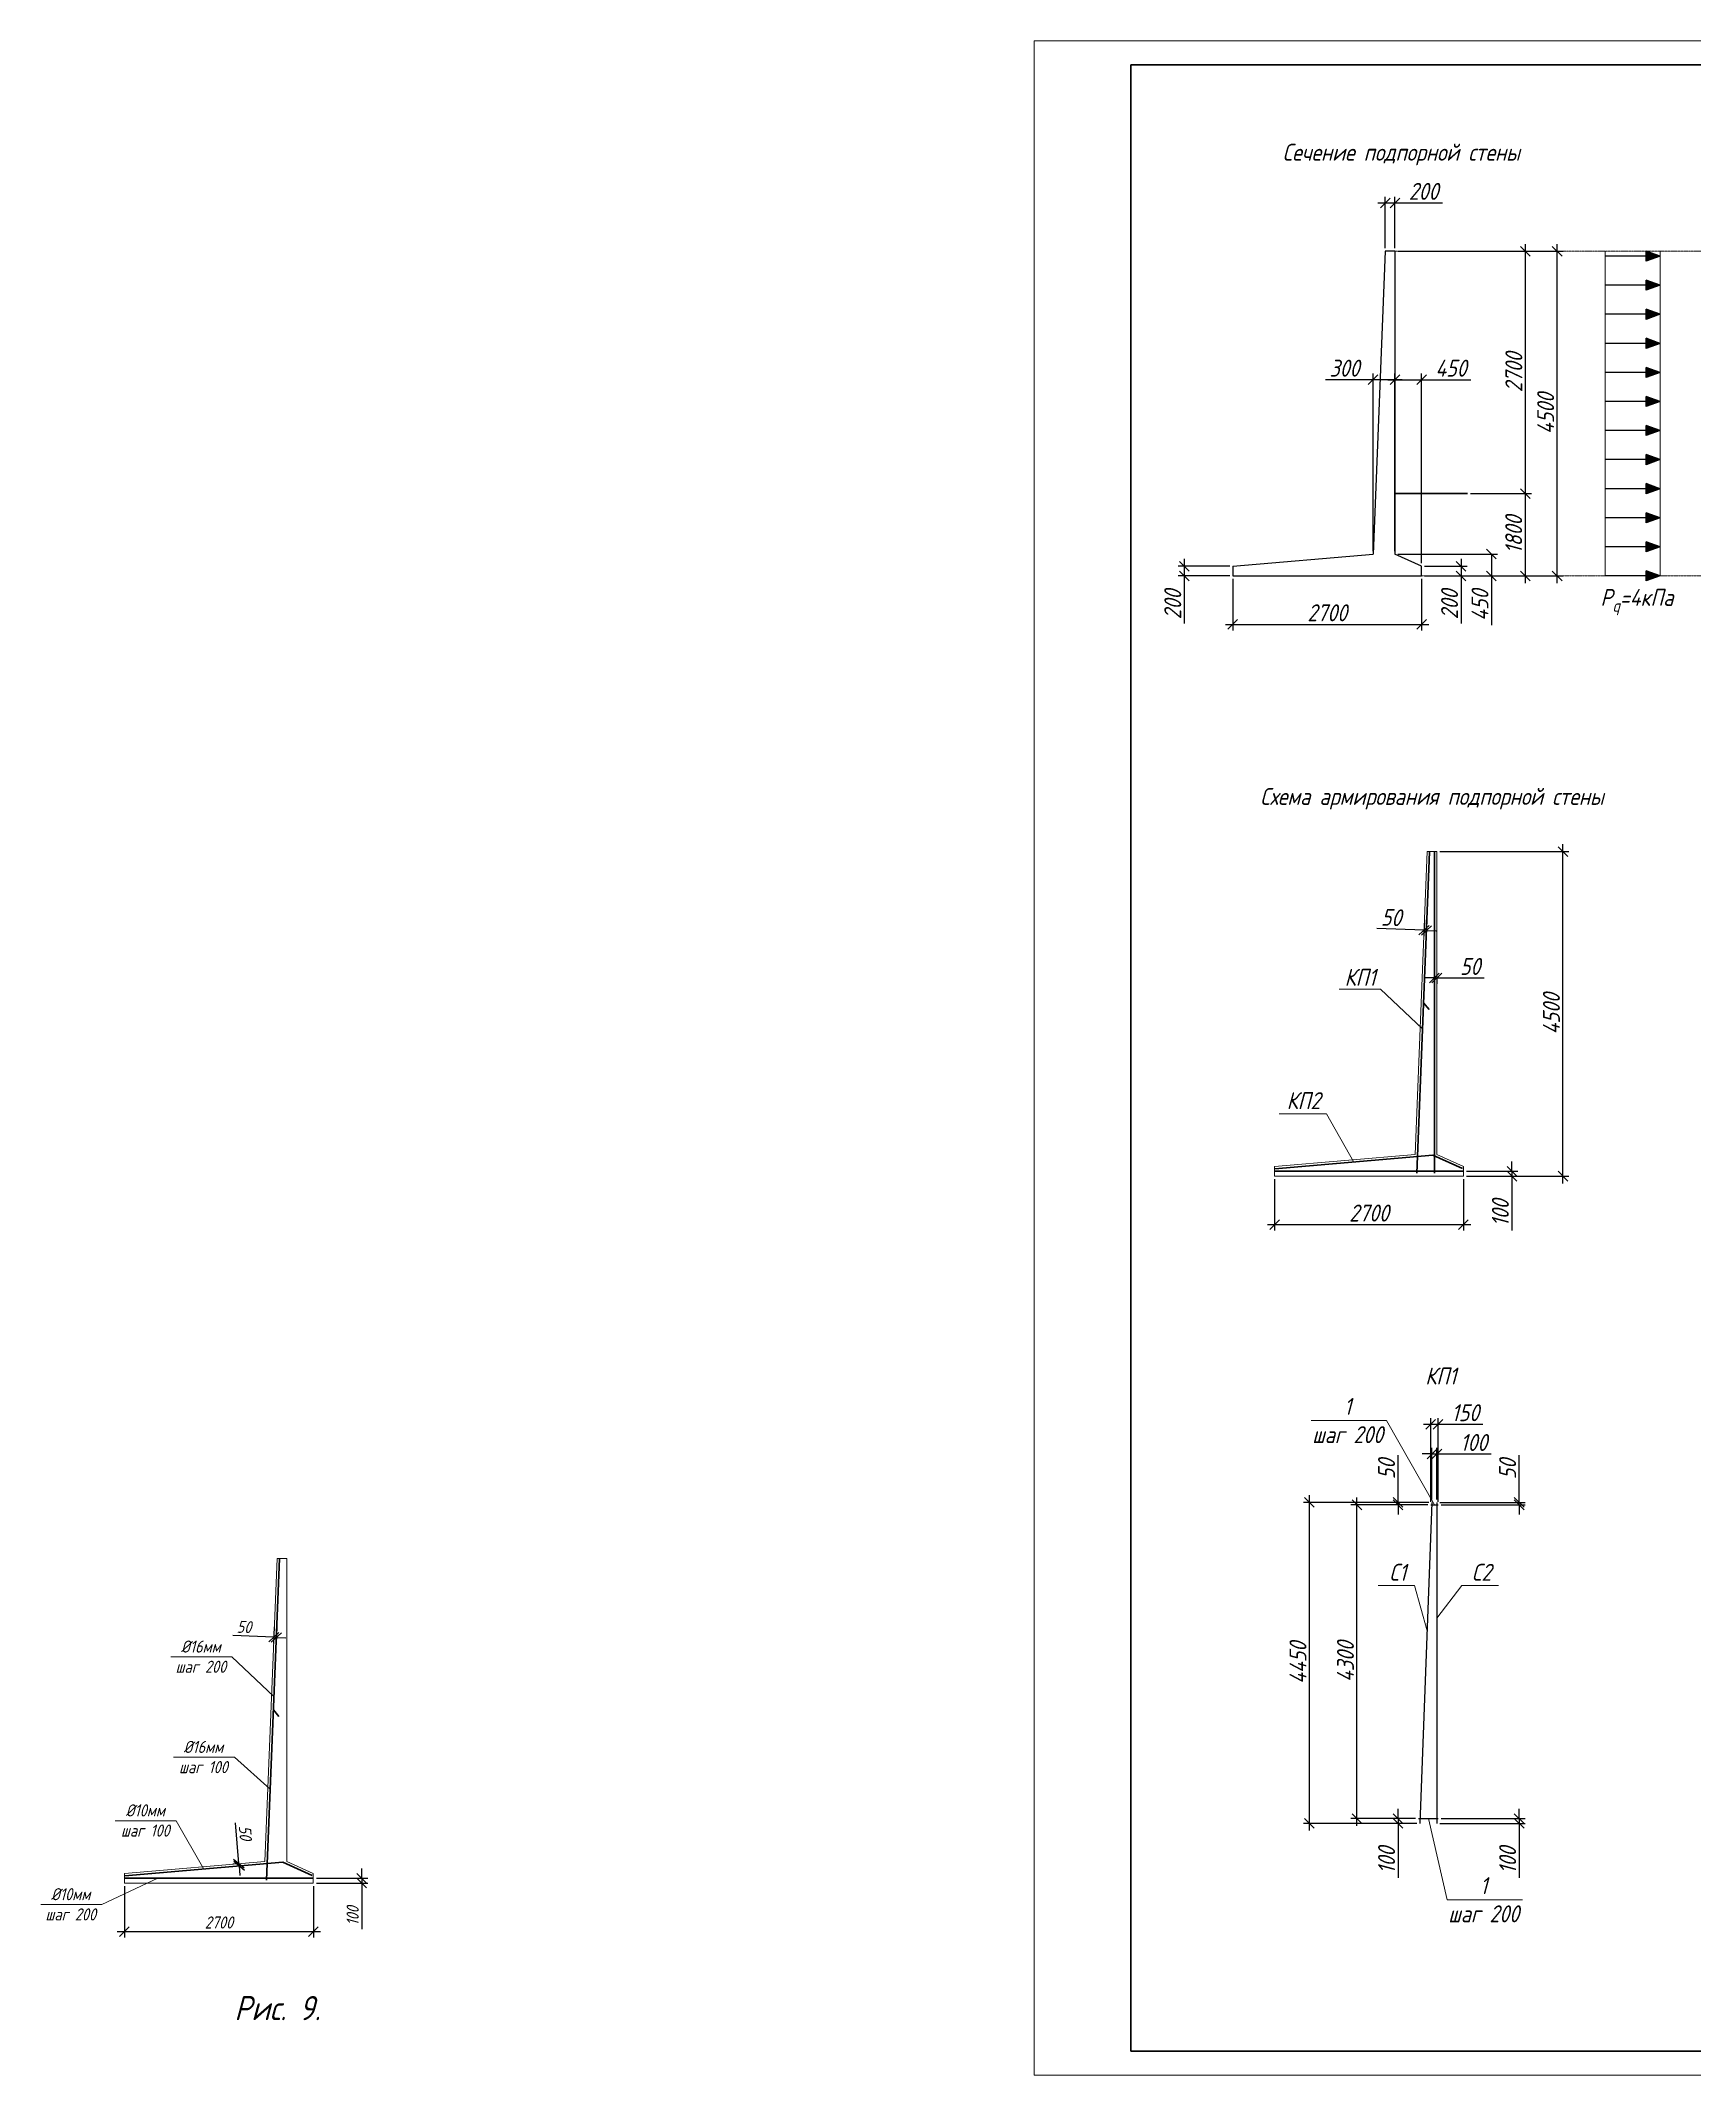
# Model space of a CAD drawing. Header units: millimetres. Extents: x -1004 to 900128, y -352756 to 107728.
# Drawn here: x 287379 to 321527, y -24021 to 17979 of the extents above; entities that cross this region are included whole.
import ezdxf

# ---------------------------------------------------------------- set-up
doc = ezdxf.new("R2010")
doc.units = ezdxf.units.MM
doc.linetypes.add('ACAD_ISO04W100', pattern=[30, 24, -3, 0, -3])
for name, color, linetype, lineweight in [('axles', 152, 'ACAD_ISO04W100', 20), ('basic', 95, 'Continuous', 30), ('frame', 173, 'Continuous', 40), ('size', 45, 'Continuous', 20), ('text', 13, 'Continuous', 20), ('thick', 42, 'Continuous', 35), ('thin', 153, 'Continuous', 18)]:
    doc.layers.add(name, color=color, linetype=linetype, lineweight=lineweight)
doc.styles.add('Structures', font='isocpeur.ttf', dxfattribs={"width": 0.85, "oblique": 15})
doc.styles.add('structures 5', font='isocpeur.ttf', dxfattribs={"width": 0.85, "oblique": 15, "height": 5})
doc.dimstyles.new('structures 3.5', dxfattribs={"dimtxt": 3.5, "dimasz": 2, "dimexe": 1.25, "dimexo": 0.625, "dimtad": 1, "dimtxsty": 'Structures', "dimblk": 'OBLIQUE', "dimcen": 2.5, "dimdle": 1.5, "dimadec": 0, "dimazin": 0, "dimtfac": 1, "dimtmove": 0, "dimatfit": 3, "dimfxl": 1, "dimarcsym": 0})

# ---------------------------------------------------------------- blocks, each defined once
blk = doc.blocks.new('_Oblique')
at = {"color": 0, "linetype": 'ByBlock', "lineweight": -2}
blk.add_line((-0.5, -0.5), (0.5, 0.5), dxfattribs=at)
blk = doc.blocks.new('*D192')
at = {"layer": 'Defpoints', "color": 0, "transparency": 16777216}
for p in [(289110, -20054), (293010, -20054), (293010, -21054)]:
    blk.add_point(p, dxfattribs=at)
at = {"layer": 'size', "color": 0, "lineweight": -2, "transparency": 16777216}
for p, q in [((289110, -20116), (289110, -21179)), ((293010, -20116), (293010, -21179)), ((288960, -21054), (293160, -21054))]:
    blk.add_line(p, q, dxfattribs=at)
at = {"layer": 'size', "color": 0, "lineweight": -2, "transparency": 16777216, "xscale": 200, "yscale": 200, "zscale": 200, "rotation": 180}
blk.add_blockref('_Oblique', (289110, -21054), dxfattribs=at)
at = {"layer": 'size', "color": 0, "lineweight": -2, "transparency": 16777216, "xscale": 200, "yscale": 200, "zscale": 200}
blk.add_blockref('_Oblique', (293010, -21054), dxfattribs=at)
at = {"layer": 'size', "color": 0, "transparency": 16777216, "insert": (291060, -20866), "char_height": 350, "attachment_point": 5, "style": 'Structures'}
blk.add_mtext('{\\H0.71429x;2700}', dxfattribs=at)
blk = doc.blocks.new('*D193')
at = {"layer": 'Defpoints', "color": 0, "transparency": 16777216}
for p in [(292195, -14979), (292206, -14702), (292256, -14704)]:
    blk.add_point(p, dxfattribs=at)
at = {"layer": 'size', "color": 0, "lineweight": -2, "transparency": 16777216}
for p, q in [((292195, -14979), (291348, -14945)), ((292203, -14764), (292190, -15104)), ((292245, -14981), (292195, -14979)), ((292253, -14766), (292240, -15106)), ((292245, -14981), (292444, -14989))]:
    blk.add_line(p, q, dxfattribs=at)
at = {"layer": 'size', "color": 0, "lineweight": -2, "transparency": 16777216, "xscale": 200, "yscale": 200, "zscale": 200}
for p, rotation in [((292195, -14979), 357.7093899573621), ((292245, -14981), 177.7093899573621)]:
    blk.add_blockref('_Oblique', p, dxfattribs=dict(at, rotation=rotation))
at = {"layer": 'size', "color": 0, "transparency": 16777216, "insert": (291579, -14766), "char_height": 350, "attachment_point": 5, "rotation": 357.7094, "style": 'Structures'}
blk.add_mtext('{\\H0.71429x;50}', dxfattribs=at)
blk = doc.blocks.new('*D194')
at = {"layer": 'Defpoints', "color": 0, "transparency": 16777216}
for p in [(291472, -19650), (291492, -19649), (291497, -19698)]:
    blk.add_point(p, dxfattribs=at)
at = {"layer": 'size', "color": 0, "lineweight": -2, "transparency": 16777216}
for p, q in [((291472, -19650), (291400, -18806)), ((291430, -19654), (291348, -19661)), ((291434, -19704), (291352, -19711)), ((291477, -19700), (291472, -19650)), ((291477, -19700), (291494, -19899))]:
    blk.add_line(p, q, dxfattribs=at)
at = {"layer": 'size', "color": 0, "lineweight": -2, "transparency": 16777216, "xscale": 200, "yscale": 200, "zscale": 200}
for p, rotation in [((291472, -19650), 274.9271099475845), ((291477, -19700), 94.92710994758454)]:
    blk.add_blockref('_Oblique', p, dxfattribs=dict(at, rotation=rotation))
at = {"layer": 'size', "color": 0, "transparency": 16777216, "insert": (291606, -19013), "char_height": 350, "attachment_point": 5, "rotation": 274.9271, "style": 'Structures'}
blk.add_mtext('{\\H0.71429x;50}', dxfattribs=at)
blk = doc.blocks.new('*D195')
at = {"layer": 'Defpoints', "color": 0, "transparency": 16777216}
for p in [(293010, -19954), (293010, -20054), (294010, -20054)]:
    blk.add_point(p, dxfattribs=at)
at = {"layer": 'size', "color": 0, "lineweight": -2, "transparency": 16777216}
for p, q in [((293072, -19954), (294135, -19954)), ((293072, -20054), (294135, -20054)), ((294010, -19954), (294010, -19754)), ((294010, -19954), (294010, -20054)), ((294010, -20054), (294010, -21007))]:
    blk.add_line(p, q, dxfattribs=at)
at = {"layer": 'size', "color": 0, "lineweight": -2, "transparency": 16777216, "xscale": 200, "yscale": 200, "zscale": 200}
for p, rotation in [((294010, -19954), 270), ((294010, -20054), 90)]:
    blk.add_blockref('_Oblique', p, dxfattribs=dict(at, rotation=rotation))
at = {"layer": 'size', "color": 0, "transparency": 16777216, "insert": (293822, -20731), "char_height": 350, "attachment_point": 5, "rotation": 90, "style": 'Structures'}
blk.add_mtext('{\\H0.71429x;100}', dxfattribs=at)
blk = doc.blocks.new('*D258')
at = {"layer": 'Defpoints', "color": 0, "transparency": 16777216}
for p in [(315895, 7131), (315895, 6931), (316710, 6931)]:
    blk.add_point(p, dxfattribs=at)
at = {"layer": 'size', "color": 0, "lineweight": -2, "transparency": 16777216}
for p, q in [((316710, 7281), (316710, 6931)), ((315957, 7131), (316835, 7131)), ((315957, 6931), (316835, 6931)), ((316710, 6931), (316710, 5947))]:
    blk.add_line(p, q, dxfattribs=at)
at = {"layer": 'size', "color": 0, "lineweight": -2, "transparency": 16777216, "xscale": 200, "yscale": 200, "zscale": 200}
for p, rotation in [((316710, 7131), 90), ((316710, 6931), 270)]:
    blk.add_blockref('_Oblique', p, dxfattribs=dict(at, rotation=rotation))
at = {"layer": 'size', "color": 0, "transparency": 16777216, "insert": (316473, 6339), "char_height": 350, "attachment_point": 5, "rotation": 90, "style": 'Structures'}
blk.add_mtext('200', dxfattribs=at)
blk = doc.blocks.new('*D259')
at = {"layer": 'Defpoints', "color": 0, "transparency": 16777216}
for p in [(311995, 6931), (315895, 6931), (315895, 5931)]:
    blk.add_point(p, dxfattribs=at)
at = {"layer": 'size', "color": 0, "lineweight": -2, "transparency": 16777216}
for p, q in [((311995, 6869), (311995, 5806)), ((315895, 6869), (315895, 5806)), ((311845, 5931), (316045, 5931))]:
    blk.add_line(p, q, dxfattribs=at)
at = {"layer": 'size', "color": 0, "lineweight": -2, "transparency": 16777216, "xscale": 200, "yscale": 200, "zscale": 200, "rotation": 180}
blk.add_blockref('_Oblique', (311995, 5931), dxfattribs=at)
at = {"layer": 'size', "color": 0, "lineweight": -2, "transparency": 16777216, "xscale": 200, "yscale": 200, "zscale": 200}
blk.add_blockref('_Oblique', (315895, 5931), dxfattribs=at)
at = {"layer": 'size', "color": 0, "transparency": 16777216, "insert": (313945, 6169), "char_height": 350, "attachment_point": 5, "style": 'Structures'}
blk.add_mtext('2700', dxfattribs=at)
blk = doc.blocks.new('*D260')
at = {"layer": 'Defpoints', "color": 0, "transparency": 16777216}
for p in [(310995, 6931), (311995, 7131), (311995, 6931)]:
    blk.add_point(p, dxfattribs=at)
at = {"layer": 'size', "color": 0, "lineweight": -2, "transparency": 16777216}
for p, q in [((310995, 7281), (310995, 6931)), ((311932, 7131), (310870, 7131)), ((311932, 6931), (310870, 6931)), ((310995, 6931), (310995, 5947))]:
    blk.add_line(p, q, dxfattribs=at)
at = {"layer": 'size', "color": 0, "lineweight": -2, "transparency": 16777216, "xscale": 200, "yscale": 200, "zscale": 200}
for p, rotation in [((310995, 7131), 90), ((310995, 6931), 270)]:
    blk.add_blockref('_Oblique', p, dxfattribs=dict(at, rotation=rotation))
at = {"layer": 'size', "color": 0, "transparency": 16777216, "insert": (310757, 6339), "char_height": 350, "attachment_point": 5, "rotation": 90, "style": 'Structures'}
blk.add_mtext('200', dxfattribs=at)
blk = doc.blocks.new('*D261')
at = {"layer": 'Defpoints', "color": 0, "transparency": 16777216}
for p in [(315345, 7381), (317338, 7381), (315895, 6931)]:
    blk.add_point(p, dxfattribs=at)
at = {"layer": 'size', "color": 0, "lineweight": -2, "transparency": 16777216}
for p, q in [((315407, 7381), (317463, 7381)), ((317338, 7381), (317338, 6781)), ((315957, 6931), (317463, 6931)), ((317338, 6931), (317338, 5917))]:
    blk.add_line(p, q, dxfattribs=at)
at = {"layer": 'size', "color": 0, "lineweight": -2, "transparency": 16777216, "xscale": 200, "yscale": 200, "zscale": 200}
for p, rotation in [((317338, 7381), 90), ((317338, 6931), 270)]:
    blk.add_blockref('_Oblique', p, dxfattribs=dict(at, rotation=rotation))
at = {"layer": 'size', "color": 0, "transparency": 16777216, "insert": (317101, 6324), "char_height": 350, "attachment_point": 5, "rotation": 90, "style": 'Structures'}
blk.add_mtext('450', dxfattribs=at)
blk = doc.blocks.new('*D262')
at = {"layer": 'Defpoints', "color": 0, "transparency": 16777216}
for p in [(315345, 13631), (318695, 13631), (315895, 6931)]:
    blk.add_point(p, dxfattribs=at)
at = {"layer": 'size', "color": 0, "lineweight": -2, "transparency": 16777216}
for p, q in [((315407, 13631), (318820, 13631)), ((318695, 6781), (318695, 13781)), ((315957, 6931), (318820, 6931))]:
    blk.add_line(p, q, dxfattribs=at)
at = {"layer": 'size', "color": 0, "lineweight": -2, "transparency": 16777216, "xscale": 200, "yscale": 200, "zscale": 200}
for p, rotation in [((318695, 13631), 90), ((318695, 6931), 270)]:
    blk.add_blockref('_Oblique', p, dxfattribs=dict(at, rotation=rotation))
at = {"layer": 'size', "color": 0, "transparency": 16777216, "insert": (318457, 10281), "char_height": 350, "attachment_point": 5, "rotation": 90, "style": 'Structures'}
blk.add_mtext('4500', dxfattribs=at)
blk = doc.blocks.new('*D263')
at = {"layer": 'Defpoints', "color": 0, "transparency": 16777216}
for p in [(315895, 10981), (315345, 7381), (315895, 7131)]:
    blk.add_point(p, dxfattribs=at)
at = {"layer": 'size', "color": 0, "lineweight": -2, "transparency": 16777216}
for p, q in [((315195, 10981), (315895, 10981)), ((315345, 7444), (315345, 11106)), ((315895, 7194), (315895, 11106)), ((315895, 10981), (316909, 10981))]:
    blk.add_line(p, q, dxfattribs=at)
at = {"layer": 'size', "color": 0, "lineweight": -2, "transparency": 16777216, "xscale": 200, "yscale": 200, "zscale": 200, "rotation": 180}
blk.add_blockref('_Oblique', (315345, 10981), dxfattribs=at)
at = {"layer": 'size', "color": 0, "lineweight": -2, "transparency": 16777216, "xscale": 200, "yscale": 200, "zscale": 200}
blk.add_blockref('_Oblique', (315895, 10981), dxfattribs=at)
at = {"layer": 'size', "color": 0, "transparency": 16777216, "insert": (316502, 11219), "char_height": 350, "attachment_point": 5, "style": 'Structures'}
blk.add_mtext('450', dxfattribs=at)
blk = doc.blocks.new('*D264')
at = {"layer": 'Defpoints', "color": 0, "transparency": 16777216}
for p in [(314895, 10981), (314895, 7381), (315345, 7381)]:
    blk.add_point(p, dxfattribs=at)
at = {"layer": 'size', "color": 0, "lineweight": -2, "transparency": 16777216}
for p, q in [((314895, 10981), (313911, 10981)), ((314895, 7444), (314895, 11106)), ((315495, 10981), (314895, 10981)), ((315345, 7444), (315345, 11106))]:
    blk.add_line(p, q, dxfattribs=at)
at = {"layer": 'size', "color": 0, "lineweight": -2, "transparency": 16777216, "xscale": 200, "yscale": 200, "zscale": 200, "rotation": 180}
blk.add_blockref('_Oblique', (314895, 10981), dxfattribs=at)
at = {"layer": 'size', "color": 0, "lineweight": -2, "transparency": 16777216, "xscale": 200, "yscale": 200, "zscale": 200}
blk.add_blockref('_Oblique', (315345, 10981), dxfattribs=at)
at = {"layer": 'size', "color": 0, "transparency": 16777216, "insert": (314303, 11219), "char_height": 350, "attachment_point": 5, "style": 'Structures'}
blk.add_mtext('300', dxfattribs=at)
blk = doc.blocks.new('*D265')
at = {"layer": 'Defpoints', "color": 0, "transparency": 16777216}
for p in [(315345, 14631), (315145, 13631), (315345, 13631)]:
    blk.add_point(p, dxfattribs=at)
at = {"layer": 'size', "color": 0, "lineweight": -2, "transparency": 16777216}
for p, q in [((315145, 13694), (315145, 14756)), ((315345, 13694), (315345, 14756)), ((314995, 14631), (315345, 14631)), ((315345, 14631), (316329, 14631))]:
    blk.add_line(p, q, dxfattribs=at)
at = {"layer": 'size', "color": 0, "lineweight": -2, "transparency": 16777216, "xscale": 200, "yscale": 200, "zscale": 200, "rotation": 180}
blk.add_blockref('_Oblique', (315145, 14631), dxfattribs=at)
at = {"layer": 'size', "color": 0, "lineweight": -2, "transparency": 16777216, "xscale": 200, "yscale": 200, "zscale": 200}
blk.add_blockref('_Oblique', (315345, 14631), dxfattribs=at)
at = {"layer": 'size', "color": 0, "transparency": 16777216, "insert": (315937, 14869), "char_height": 350, "attachment_point": 5, "style": 'Structures'}
blk.add_mtext('200', dxfattribs=at)
blk = doc.blocks.new('*D266')
at = {"layer": 'Defpoints', "color": 0, "transparency": 16777216}
for p in [(316840, 8631), (316045, 6931), (318035, 6931)]:
    blk.add_point(p, dxfattribs=at)
at = {"layer": 'size', "color": 0, "lineweight": -2, "transparency": 16777216}
for p, q in [((316903, 8631), (318160, 8631)), ((318035, 8781), (318035, 6781)), ((316107, 6931), (318160, 6931))]:
    blk.add_line(p, q, dxfattribs=at)
at = {"layer": 'size', "color": 0, "lineweight": -2, "transparency": 16777216, "xscale": 200, "yscale": 200, "zscale": 200}
for p, rotation in [((318035, 8631), 90), ((318035, 6931), 270)]:
    blk.add_blockref('_Oblique', p, dxfattribs=dict(at, rotation=rotation))
at = {"layer": 'size', "color": 0, "transparency": 16777216, "insert": (317797, 7781), "char_height": 350, "attachment_point": 5, "rotation": 90, "style": 'Structures'}
blk.add_mtext('1800', dxfattribs=at)
blk = doc.blocks.new('*D267')
at = {"layer": 'Defpoints', "color": 0, "transparency": 16777216}
for p in [(315345, 13631), (318039, 13631), (316840, 8631)]:
    blk.add_point(p, dxfattribs=at)
at = {"layer": 'size', "color": 0, "lineweight": -2, "transparency": 16777216}
for p, q in [((315407, 13631), (318164, 13631)), ((318039, 8481), (318039, 13781)), ((316903, 8631), (318164, 8631))]:
    blk.add_line(p, q, dxfattribs=at)
at = {"layer": 'size', "color": 0, "lineweight": -2, "transparency": 16777216, "xscale": 200, "yscale": 200, "zscale": 200}
for p, rotation in [((318039, 13631), 90), ((318039, 8631), 270)]:
    blk.add_blockref('_Oblique', p, dxfattribs=dict(at, rotation=rotation))
at = {"layer": 'size', "color": 0, "transparency": 16777216, "insert": (317801, 11131), "char_height": 350, "attachment_point": 5, "rotation": 90, "style": 'Structures'}
blk.add_mtext('2700', dxfattribs=at)
blk = doc.blocks.new('*D268')
at = {"layer": 'Defpoints', "color": 0, "transparency": 16777216}
for p in [(312860, -5460), (316760, -5460), (316760, -6460)]:
    blk.add_point(p, dxfattribs=at)
at = {"layer": 'size', "color": 0, "lineweight": -2, "transparency": 16777216}
for p, q in [((312860, -5522), (312860, -6585)), ((316760, -5522), (316760, -6585)), ((312710, -6460), (316910, -6460))]:
    blk.add_line(p, q, dxfattribs=at)
at = {"layer": 'size', "color": 0, "lineweight": -2, "transparency": 16777216, "xscale": 200, "yscale": 200, "zscale": 200, "rotation": 180}
blk.add_blockref('_Oblique', (312860, -6460), dxfattribs=at)
at = {"layer": 'size', "color": 0, "lineweight": -2, "transparency": 16777216, "xscale": 200, "yscale": 200, "zscale": 200}
blk.add_blockref('_Oblique', (316760, -6460), dxfattribs=at)
at = {"layer": 'size', "color": 0, "transparency": 16777216, "insert": (314810, -6222), "char_height": 350, "attachment_point": 5, "style": 'Structures'}
blk.add_mtext('2700', dxfattribs=at)
blk = doc.blocks.new('*D269')
at = {"layer": 'Defpoints', "color": 0, "transparency": 16777216}
for p in [(315945, -384), (315956, -108), (316006, -110)]:
    blk.add_point(p, dxfattribs=at)
at = {"layer": 'size', "color": 0, "lineweight": -2, "transparency": 16777216}
for p, q in [((315945, -384), (314970, -345)), ((315953, -170), (315940, -509)), ((315995, -386), (315945, -384)), ((316003, -172), (315990, -511)), ((315995, -386), (316194, -394))]:
    blk.add_line(p, q, dxfattribs=at)
at = {"layer": 'size', "color": 0, "lineweight": -2, "transparency": 16777216, "xscale": 200, "yscale": 200, "zscale": 200}
for p, rotation in [((315945, -384), 357.7093899573621), ((315995, -386), 177.7093899573621)]:
    blk.add_blockref('_Oblique', p, dxfattribs=dict(at, rotation=rotation))
at = {"layer": 'size', "color": 0, "transparency": 16777216, "insert": (315267, -120), "char_height": 350, "attachment_point": 5, "rotation": 357.7094, "style": 'Structures'}
blk.add_mtext('50', dxfattribs=at)
blk = doc.blocks.new('*D270')
at = {"layer": 'Defpoints', "color": 0, "transparency": 16777216}
for p in [(316760, -5360), (316760, -5460), (317760, -5460)]:
    blk.add_point(p, dxfattribs=at)
at = {"layer": 'size', "color": 0, "lineweight": -2, "transparency": 16777216}
for p, q in [((316822, -5360), (317885, -5360)), ((316822, -5460), (317885, -5460)), ((317760, -5360), (317760, -5160)), ((317760, -5360), (317760, -5460)), ((317760, -5460), (317760, -6584))]:
    blk.add_line(p, q, dxfattribs=at)
at = {"layer": 'size', "color": 0, "lineweight": -2, "transparency": 16777216, "xscale": 200, "yscale": 200, "zscale": 200}
for p, rotation in [((317760, -5360), 270), ((317760, -5460), 90)]:
    blk.add_blockref('_Oblique', p, dxfattribs=dict(at, rotation=rotation))
at = {"layer": 'size', "color": 0, "transparency": 16777216, "insert": (317522, -6222), "char_height": 350, "attachment_point": 5, "rotation": 90, "style": 'Structures'}
blk.add_mtext('100', dxfattribs=at)
blk = doc.blocks.new('*D271')
at = {"layer": 'Defpoints', "color": 0, "transparency": 16777216}
for p in [(316210, 1240), (318814, 1240), (316760, -5460)]:
    blk.add_point(p, dxfattribs=at)
at = {"layer": 'size', "color": 0, "lineweight": -2, "transparency": 16777216}
for p, q in [((318814, -5610), (318814, 1390)), ((316272, 1240), (318939, 1240)), ((316822, -5460), (318939, -5460))]:
    blk.add_line(p, q, dxfattribs=at)
at = {"layer": 'size', "color": 0, "lineweight": -2, "transparency": 16777216, "xscale": 200, "yscale": 200, "zscale": 200}
for p, rotation in [((318814, 1240), 90), ((318814, -5460), 270)]:
    blk.add_blockref('_Oblique', p, dxfattribs=dict(at, rotation=rotation))
at = {"layer": 'size', "color": 0, "transparency": 16777216, "insert": (318576, -2110), "char_height": 350, "attachment_point": 5, "rotation": 90, "style": 'Structures'}
blk.add_mtext('4500', dxfattribs=at)
blk = doc.blocks.new('*D272')
at = {"layer": 'Defpoints', "color": 0, "transparency": 16777216}
for p in [(316160, -1292), (316210, -1292), (316210, -1368)]:
    blk.add_point(p, dxfattribs=at)
at = {"layer": 'size', "color": 0, "lineweight": -2, "transparency": 16777216}
for p, q in [((316160, -1368), (315960, -1368)), ((316160, -1354), (316160, -1493)), ((316160, -1368), (316210, -1368)), ((316210, -1354), (316210, -1493)), ((316210, -1368), (317185, -1368))]:
    blk.add_line(p, q, dxfattribs=at)
at = {"layer": 'size', "color": 0, "lineweight": -2, "transparency": 16777216, "xscale": 200, "yscale": 200, "zscale": 200}
blk.add_blockref('_Oblique', (316160, -1368), dxfattribs=at)
at = {"layer": 'size', "color": 0, "lineweight": -2, "transparency": 16777216, "xscale": 200, "yscale": 200, "zscale": 200, "rotation": 180}
blk.add_blockref('_Oblique', (316210, -1368), dxfattribs=at)
at = {"layer": 'size', "color": 0, "transparency": 16777216, "insert": (316897, -1131), "char_height": 350, "attachment_point": 5, "style": 'Structures'}
blk.add_mtext('50', dxfattribs=at)
blk = doc.blocks.new('*D273')
at = {"layer": 'Defpoints', "color": 0, "transparency": 16777216}
for p in [(316235, -10581), (316085, -12245), (316235, -12245)]:
    blk.add_point(p, dxfattribs=at)
at = {"layer": 'size', "color": 0, "lineweight": -2, "transparency": 16777216}
for p, q in [((316085, -12183), (316085, -10456)), ((316235, -12183), (316235, -10456)), ((315935, -10581), (316235, -10581)), ((316235, -10581), (317159, -10581))]:
    blk.add_line(p, q, dxfattribs=at)
at = {"layer": 'size', "color": 0, "lineweight": -2, "transparency": 16777216, "xscale": 200, "yscale": 200, "zscale": 200, "rotation": 180}
blk.add_blockref('_Oblique', (316085, -10581), dxfattribs=at)
at = {"layer": 'size', "color": 0, "lineweight": -2, "transparency": 16777216, "xscale": 200, "yscale": 200, "zscale": 200}
blk.add_blockref('_Oblique', (316235, -10581), dxfattribs=at)
at = {"layer": 'size', "color": 0, "transparency": 16777216, "insert": (316797, -10343), "char_height": 350, "attachment_point": 5, "style": 'Structures'}
blk.add_mtext('150', dxfattribs=at)
blk = doc.blocks.new('*D274')
at = {"layer": 'Defpoints', "color": 0, "transparency": 16777216}
for p in [(315410, -12195), (316085, -12245), (316110, -12195)]:
    blk.add_point(p, dxfattribs=at)
at = {"layer": 'size', "color": 0, "lineweight": -2, "transparency": 16777216}
for p, q in [((315410, -12195), (315410, -11220)), ((316047, -12195), (315285, -12195)), ((316022, -12245), (315285, -12245)), ((315410, -12245), (315410, -12195)), ((315410, -12245), (315410, -12445))]:
    blk.add_line(p, q, dxfattribs=at)
at = {"layer": 'size', "color": 0, "lineweight": -2, "transparency": 16777216, "xscale": 200, "yscale": 200, "zscale": 200}
for p, rotation in [((315410, -12195), 270), ((315410, -12245), 90)]:
    blk.add_blockref('_Oblique', p, dxfattribs=dict(at, rotation=rotation))
at = {"layer": 'size', "color": 0, "transparency": 16777216, "insert": (315172, -11508), "char_height": 350, "attachment_point": 5, "rotation": 90, "style": 'Structures'}
blk.add_mtext('50', dxfattribs=at)
blk = doc.blocks.new('*D275')
at = {"layer": 'Defpoints', "color": 0, "transparency": 16777216}
for p in [(316210, -12195), (316235, -12245), (317910, -12195)]:
    blk.add_point(p, dxfattribs=at)
at = {"layer": 'size', "color": 0, "lineweight": -2, "transparency": 16777216}
for p, q in [((317910, -12195), (317910, -11220)), ((316272, -12195), (318035, -12195)), ((316297, -12245), (318035, -12245)), ((317910, -12245), (317910, -12195)), ((317910, -12245), (317910, -12445))]:
    blk.add_line(p, q, dxfattribs=at)
at = {"layer": 'size', "color": 0, "lineweight": -2, "transparency": 16777216, "xscale": 200, "yscale": 200, "zscale": 200}
for p, rotation in [((317910, -12195), 270), ((317910, -12245), 90)]:
    blk.add_blockref('_Oblique', p, dxfattribs=dict(at, rotation=rotation))
at = {"layer": 'size', "color": 0, "transparency": 16777216, "insert": (317672, -11508), "char_height": 350, "attachment_point": 5, "rotation": 90, "style": 'Structures'}
blk.add_mtext('50', dxfattribs=at)
blk = doc.blocks.new('*D276')
at = {"layer": 'Defpoints', "color": 0, "transparency": 16777216}
for p in [(316210, -11195), (316110, -12195), (316210, -12195)]:
    blk.add_point(p, dxfattribs=at)
at = {"layer": 'size', "color": 0, "lineweight": -2, "transparency": 16777216}
for p, q in [((316110, -11195), (315910, -11195)), ((316110, -12133), (316110, -11070)), ((316110, -11195), (316210, -11195)), ((316210, -12133), (316210, -11070)), ((316210, -11195), (317334, -11195))]:
    blk.add_line(p, q, dxfattribs=at)
at = {"layer": 'size', "color": 0, "lineweight": -2, "transparency": 16777216, "xscale": 200, "yscale": 200, "zscale": 200}
blk.add_blockref('_Oblique', (316110, -11195), dxfattribs=at)
at = {"layer": 'size', "color": 0, "lineweight": -2, "transparency": 16777216, "xscale": 200, "yscale": 200, "zscale": 200, "rotation": 180}
blk.add_blockref('_Oblique', (316210, -11195), dxfattribs=at)
at = {"layer": 'size', "color": 0, "transparency": 16777216, "insert": (316972, -10958), "char_height": 350, "attachment_point": 5, "style": 'Structures'}
blk.add_mtext('100', dxfattribs=at)
blk = doc.blocks.new('*D277')
at = {"layer": 'Defpoints', "color": 0, "transparency": 16777216}
for p in [(315410, -18820), (315835, -18720), (315860, -18820)]:
    blk.add_point(p, dxfattribs=at)
at = {"layer": 'size', "color": 0, "lineweight": -2, "transparency": 16777216}
for p, q in [((315772, -18720), (315285, -18720)), ((315797, -18820), (315285, -18820)), ((315410, -18720), (315410, -18520)), ((315410, -18720), (315410, -18820)), ((315410, -18820), (315410, -19945))]:
    blk.add_line(p, q, dxfattribs=at)
at = {"layer": 'size', "color": 0, "lineweight": -2, "transparency": 16777216, "xscale": 200, "yscale": 200, "zscale": 200}
for p, rotation in [((315410, -18720), 270), ((315410, -18820), 90)]:
    blk.add_blockref('_Oblique', p, dxfattribs=dict(at, rotation=rotation))
at = {"layer": 'size', "color": 0, "transparency": 16777216, "insert": (315172, -19583), "char_height": 350, "attachment_point": 5, "rotation": 90, "style": 'Structures'}
blk.add_mtext('100', dxfattribs=at)
blk = doc.blocks.new('*D284')
at = {"layer": 'Defpoints', "color": 0, "transparency": 16777216}
for p in [(316210, -18820), (316235, -18720), (317910, -18820)]:
    blk.add_point(p, dxfattribs=at)
at = {"layer": 'size', "color": 0, "lineweight": -2, "transparency": 16777216}
for p, q in [((316272, -18820), (318035, -18820)), ((316297, -18720), (318035, -18720)), ((317910, -18720), (317910, -18520)), ((317910, -18720), (317910, -18820)), ((317910, -18820), (317910, -19945))]:
    blk.add_line(p, q, dxfattribs=at)
at = {"layer": 'size', "color": 0, "lineweight": -2, "transparency": 16777216, "xscale": 200, "yscale": 200, "zscale": 200}
for p, rotation in [((317910, -18720), 270), ((317910, -18820), 90)]:
    blk.add_blockref('_Oblique', p, dxfattribs=dict(at, rotation=rotation))
at = {"layer": 'size', "color": 0, "transparency": 16777216, "insert": (317672, -19583), "char_height": 350, "attachment_point": 5, "rotation": 90, "style": 'Structures'}
blk.add_mtext('100', dxfattribs=at)
blk = doc.blocks.new('*D285')
at = {"layer": 'Defpoints', "color": 0, "transparency": 16777216}
for p in [(314561, -12245), (316085, -12245), (315835, -18720)]:
    blk.add_point(p, dxfattribs=at)
at = {"layer": 'size', "color": 0, "lineweight": -2, "transparency": 16777216}
for p, q in [((314561, -18870), (314561, -12095)), ((316022, -12245), (314436, -12245)), ((315772, -18720), (314436, -18720))]:
    blk.add_line(p, q, dxfattribs=at)
at = {"layer": 'size', "color": 0, "lineweight": -2, "transparency": 16777216, "xscale": 200, "yscale": 200, "zscale": 200}
for p, rotation in [((314561, -12245), 90), ((314561, -18720), 270)]:
    blk.add_blockref('_Oblique', p, dxfattribs=dict(at, rotation=rotation))
at = {"layer": 'size', "color": 0, "transparency": 16777216, "insert": (314323, -15483), "char_height": 350, "attachment_point": 5, "rotation": 90, "style": 'Structures'}
blk.add_mtext('4300', dxfattribs=at)
blk = doc.blocks.new('*D286')
at = {"layer": 'Defpoints', "color": 0, "transparency": 16777216}
for p in [(313580, -12195), (316110, -12195), (315860, -18820)]:
    blk.add_point(p, dxfattribs=at)
at = {"layer": 'size', "color": 0, "lineweight": -2, "transparency": 16777216}
for p, q in [((313580, -18970), (313580, -12045)), ((316047, -12195), (313455, -12195)), ((315797, -18820), (313455, -18820))]:
    blk.add_line(p, q, dxfattribs=at)
at = {"layer": 'size', "color": 0, "lineweight": -2, "transparency": 16777216, "xscale": 200, "yscale": 200, "zscale": 200}
for p, rotation in [((313580, -12195), 90), ((313580, -18820), 270)]:
    blk.add_blockref('_Oblique', p, dxfattribs=dict(at, rotation=rotation))
at = {"layer": 'size', "color": 0, "transparency": 16777216, "insert": (313343, -15508), "char_height": 350, "attachment_point": 5, "rotation": 90, "style": 'Structures'}
blk.add_mtext('4450', dxfattribs=at)

msp = doc.modelspace()

# ---------------------------------------------------------------- hatches: boundary and pattern name
at = {"layer": 'basic'}
h = msp.add_hatch(color=256, dxfattribs=at)
h.dxf.hatch_style = 1
h.paths.add_polyline_path([(320530.094, 13635.966), (320824.75, 13531.04), (320530.094, 13531.04)])
h.paths.add_polyline_path([(320530.094, 13531.04), (320824.75, 13531.04), (320530.094, 13426.115)])
h = msp.add_hatch(color=256, dxfattribs=at)
h.dxf.hatch_style = 1
h.paths.add_polyline_path([(320530.094, 13035.966), (320824.75, 12931.04), (320530.094, 12931.04)])
h.paths.add_polyline_path([(320530.094, 12931.04), (320824.75, 12931.04), (320530.094, 12826.115)])
h = msp.add_hatch(color=256, dxfattribs=at)
h.dxf.hatch_style = 1
h.paths.add_polyline_path([(320530.094, 12435.966), (320824.75, 12331.04), (320530.094, 12331.04)])
h.paths.add_polyline_path([(320530.094, 12331.04), (320824.75, 12331.04), (320530.094, 12226.115)])
h = msp.add_hatch(color=256, dxfattribs=at)
h.dxf.hatch_style = 1
h.paths.add_polyline_path([(320530.094, 11835.966), (320824.75, 11731.04), (320530.094, 11731.04)])
h.paths.add_polyline_path([(320530.094, 11731.04), (320824.75, 11731.04), (320530.094, 11626.115)])
h = msp.add_hatch(color=256, dxfattribs=at)
h.dxf.hatch_style = 1
h.paths.add_polyline_path([(320530.094, 11235.966), (320824.75, 11131.04), (320530.094, 11131.04)])
h.paths.add_polyline_path([(320530.094, 11131.04), (320824.75, 11131.04), (320530.094, 11026.115)])
h = msp.add_hatch(color=256, dxfattribs=at)
h.dxf.hatch_style = 1
h.paths.add_polyline_path([(320530.094, 10635.966), (320824.75, 10531.04), (320530.094, 10531.04)])
h.paths.add_polyline_path([(320530.094, 10531.04), (320824.75, 10531.04), (320530.094, 10426.115)])
h = msp.add_hatch(color=256, dxfattribs=at)
h.dxf.hatch_style = 1
h.paths.add_polyline_path([(320530.094, 10035.966), (320824.75, 9931.04), (320530.094, 9931.04)])
h.paths.add_polyline_path([(320530.094, 9931.04), (320824.75, 9931.04), (320530.094, 9826.115)])
h = msp.add_hatch(color=256, dxfattribs=at)
h.dxf.hatch_style = 1
h.paths.add_polyline_path([(320530.094, 9435.966), (320824.75, 9331.04), (320530.094, 9331.04)])
h.paths.add_polyline_path([(320530.094, 9331.04), (320824.75, 9331.04), (320530.094, 9226.115)])
h = msp.add_hatch(color=256, dxfattribs=at)
h.dxf.hatch_style = 1
h.paths.add_polyline_path([(320530.094, 8835.966), (320824.75, 8731.04), (320530.094, 8731.04)])
h.paths.add_polyline_path([(320530.094, 8731.04), (320824.75, 8731.04), (320530.094, 8626.115)])
h = msp.add_hatch(color=256, dxfattribs=at)
h.dxf.hatch_style = 1
h.paths.add_polyline_path([(320530.094, 8235.966), (320824.75, 8131.04), (320530.094, 8131.04)])
h.paths.add_polyline_path([(320530.094, 8131.04), (320824.75, 8131.04), (320530.094, 8026.115)])
h = msp.add_hatch(color=256, dxfattribs=at)
h.dxf.hatch_style = 1
h.paths.add_polyline_path([(320530.094, 7635.966), (320824.75, 7531.04), (320530.094, 7531.04)])
h.paths.add_polyline_path([(320530.094, 7531.04), (320824.75, 7531.04), (320530.094, 7426.115)])
h = msp.add_hatch(color=256, dxfattribs=at)
h.dxf.hatch_style = 1
h.paths.add_polyline_path([(320530.094, 7035.966), (320824.75, 6931.04), (320530.094, 6931.04)])
h.paths.add_polyline_path([(320530.094, 6931.04), (320824.75, 6931.04), (320530.094, 6826.115)])

# ---------------------------------------------------------------- linework, layer by layer
at = {"layer": 'axles', "ltscale": 0.2}
for p, q in [((324373.358, 13631.04), (315344.84, 13631.04)), ((326375.074, 6931.04), (315894.84, 6931.04))]:
    msp.add_line(p, q, dxfattribs=at)
at = {"layer": 'basic'}
for p, q in [((315144.84, 13631.04), (314894.84, 7381.04)), ((315344.84, 13631.04), (315144.84, 13631.04)), ((315344.84, 13631.04), (315344.84, 7381.04)), ((320824.75, 13531.04), (319682.883, 13531.04)), ((320824.75, 13531.04), (320530.094, 13635.966)), ((320530.094, 13426.115), (320530.094, 13635.966)), ((320824.75, 13531.04), (320530.094, 13426.115)), ((320824.75, 12931.04), (320530.094, 13035.966)), ((320530.094, 12826.115), (320530.094, 13035.966)), ((320824.75, 12931.04), (319682.883, 12931.04)), ((320824.75, 12931.04), (320530.094, 12826.115)), ((320824.75, 12331.04), (319682.883, 12331.04)), ((320824.75, 12331.04), (320530.094, 12435.966)), ((320530.094, 12226.115), (320530.094, 12435.966)), ((320824.75, 12331.04), (320530.094, 12226.115)), ((320824.75, 11731.04), (320530.094, 11835.966)), ((320530.094, 11626.115), (320530.094, 11835.966)), ((320824.75, 11731.04), (319682.883, 11731.04)), ((320824.75, 11731.04), (320530.094, 11626.115)), ((320824.75, 11131.04), (319682.883, 11131.04)), ((320824.75, 11131.04), (320530.094, 11235.966)), ((320530.094, 11026.115), (320530.094, 11235.966)), ((320824.75, 11131.04), (320530.094, 11026.115)), ((320824.75, 10531.04), (319682.883, 10531.04)), ((320824.75, 10531.04), (320530.094, 10635.966)), ((320530.094, 10426.115), (320530.094, 10635.966)), ((320824.75, 10531.04), (320530.094, 10426.115)), ((320824.75, 9931.04), (319682.883, 9931.04)), ((320824.75, 9931.04), (320530.094, 10035.966)), ((320530.094, 9826.115), (320530.094, 10035.966)), ((320824.75, 9931.04), (320530.094, 9826.115)), ((320824.75, 9331.04), (319682.883, 9331.04)), ((320824.75, 9331.04), (320530.094, 9435.966)), ((320530.094, 9226.115), (320530.094, 9435.966)), ((320824.75, 9331.04), (320530.094, 9226.115)), ((320824.75, 8731.04), (320530.094, 8835.966)), ((320530.094, 8626.115), (320530.094, 8835.966)), ((320824.75, 8731.04), (319682.883, 8731.04)), ((320824.75, 8731.04), (320530.094, 8626.115)), ((320824.75, 8131.04), (319682.883, 8131.04)), ((320824.75, 8131.04), (320530.094, 8235.966)), ((320530.094, 8026.115), (320530.094, 8235.966)), ((320824.75, 8131.04), (320530.094, 8026.115)), ((320824.75, 7531.04), (320530.094, 7635.966)), ((320530.094, 7426.115), (320530.094, 7635.966)), ((311994.84, 7131.04), (314894.84, 7381.04)), ((315894.84, 7131.04), (315344.84, 7381.04)), ((320824.75, 7531.04), (319682.883, 7531.04)), ((320824.75, 7531.04), (320530.094, 7426.115)), ((311994.84, 7131.04), (311994.84, 6931.04)), ((311994.84, 6931.04), (315894.84, 6931.04)), ((315894.84, 6931.04), (315894.84, 7131.04)), ((320824.75, 6931.04), (319682.883, 6931.04)), ((320824.75, 6931.04), (320530.094, 7035.966)), ((320530.094, 6826.115), (320530.094, 7035.966)), ((320824.75, 6931.04), (320530.094, 6826.115)), ((316109.531, -12195.397), (315859.531, -18820.397)), ((316084.531, -12245.397), (316234.531, -12245.397)), ((316209.531, -12195.397), (316209.531, -18820.397)), ((315834.531, -18720.397), (316234.531, -18720.397))]:
    msp.add_line(p, q, dxfattribs=at)
at = {"layer": 'frame'}
for p, q in [((309892.88, 17479.073), (366792.88, 17479.073)), ((309892.88, -23520.927), (309892.88, 17479.073)), ((366792.88, -23520.927), (309892.88, -23520.927))]:
    msp.add_line(p, q, dxfattribs=at)
at = {"layer": 'thick'}
for p, q in [((315344.84, 8631.04), (316840.162, 8631.04)), ((316059.492, 1238.345), (315793.992, -5399.135)), ((316159.531, 1240.344), (316159.531, -5399.135)), ((315934.571, -1884.656), (316049.07, -2016.567)), ((312863.826, -5309.472), (316129.031, -5027.988)), ((316738.841, -5305.175), (316129.031, -5027.988)), ((312859.531, -5359.656), (316759.531, -5359.656)), ((292309.585, -13355.932), (292044.086, -19993.412)), ((292184.665, -16478.934), (292299.163, -16610.844)), ((289113.919, -19903.749), (292379.125, -19622.266)), ((292988.935, -19899.452), (292379.125, -19622.266)), ((289109.625, -19953.934), (293009.625, -19953.934))]:
    msp.add_line(p, q, dxfattribs=at)
at = {"layer": 'thin'}
for p, q in [((307892.88, 17979.073), (367292.88, 17979.073)), ((307892.88, -24020.927), (307892.88, 17979.073)), ((319682.883, 6931.04), (319682.883, 13631.04)), ((320824.75, 6931.04), (320824.75, 13631.04)), ((316009.531, 1240.344), (315759.531, -5009.656)), ((316209.531, 1240.344), (316009.531, 1240.344)), ((316209.531, 1240.344), (316209.531, -5009.656)), ((314189.985, -1601.709), (315044.549, -1601.709)), ((315044.549, -1601.709), (315913.108, -2421.251)), ((312954.125, -4171.323), (313929.249, -4171.323)), ((313929.249, -4171.323), (314496.429, -5168.73)), ((312859.531, -5259.656), (315759.531, -5009.656)), ((316759.531, -5259.656), (316209.531, -5009.656)), ((312859.531, -5259.656), (312859.531, -5459.656)), ((312859.531, -5459.656), (316759.531, -5459.656)), ((316759.531, -5459.656), (316759.531, -5259.656)), ((313614.271, -10504.286), (315169.039, -10504.286)), ((315169.039, -10504.286), (316159.531, -12245.397)), ((292259.625, -13353.934), (292009.625, -19603.934)), ((292459.625, -13353.934), (292259.625, -13353.934)), ((292459.625, -13353.934), (292459.625, -19603.934)), ((314997.693, -13907.068), (315750.729, -13907.068)), ((315750.729, -13907.068), (316009.443, -14847.753)), ((316727.903, -13907.068), (316209.531, -14583.66)), ((316727.903, -13907.068), (317480.939, -13907.068)), ((290067.125, -15383.934), (291327.125, -15383.934)), ((291327.125, -15383.934), (292195.683, -16203.476)), ((290119.343, -17455.6), (291379.343, -17455.6)), ((291379.343, -17455.6), (292119.341, -18112.022)), ((288919.343, -18765.6), (290179.343, -18765.6)), ((290179.343, -18765.6), (290746.522, -19763.007)), ((316423.482, -20396.331), (316034.531, -18720.397)), ((289109.625, -19853.934), (292009.625, -19603.934)), ((293009.625, -19853.934), (292459.625, -19603.934)), ((288639.343, -20495.6), (289797.125, -19953.934)), ((289109.625, -19853.934), (289109.625, -20053.934)), ((289109.625, -20053.934), (293009.625, -20053.934)), ((293009.625, -20053.934), (293009.625, -19853.934)), ((287379.343, -20495.6), (288639.343, -20495.6)), ((316423.482, -20396.331), (317978.25, -20396.331)), ((367292.88, -24020.927), (307892.88, -24020.927))]:
    msp.add_line(p, q, dxfattribs=at)
msp.add_lwpolyline([(315344.84, 8631.04), (316840.162, 8631.04)], dxfattribs=at)

# ---------------------------------------------------------------- texts
at = {"layer": 'text', "attachment_point": 5}
for s, insert, char_height, width, style in [('Сечение подпорной стены', (315474.615, 15628.759), 350, 5622.78125, 'Structures'), ('\\A1;P{\\H0.7x;\\S^ q;\\H1.42857x;=4кПа}', (320342.313, 6427.835), 350, 1905.54601, 'structures 5'), ('Схема армирования подпорной стены', (316109.531, 2331.228), 350, 7305.86435, 'Structures'), ('КП1', (314625.657, -1356.67), 350, 793.67855, 'Structures'), ('КП2', (313456.607, -3901.896), 350, 793.67855, 'Structures'), ('КП1', (316290.615, -9587.191), 350, 793.67855, 'Structures'), ('1\\Pшаг 200', (314367.307, -10504.286), 350, 2180.48095, 'Structures'), ('С1', (315403.07, -13637.642), 350, 793.67855, 'Structures'), ('С2', (317133.279, -13637.642), 350, 793.67855, 'Structures'), ('%%C16мм\\Pшаг 200', (290687.125, -15378.934), 250, 1504.43531, 'Structures'), ('%%C16мм\\Pшаг 100', (290739.343, -17450.6), 250, 1504.43531, 'Structures'), ('%%C10мм\\Pшаг 100', (289539.343, -18760.6), 250, 1504.43531, 'Structures'), ('%%C10мм\\Pшаг 200', (287999.343, -20490.6), 250, 1504.43531, 'Structures'), ('1\\Pшаг 200', (317176.518, -20396.331), 350, 2180.48095, 'Structures'), ('Рис. 9.', (292267.574, -22633.744), 500, 2515.89751, 'structures 5')]:
    msp.add_mtext(s, dxfattribs=dict(at, insert=insert, char_height=char_height, width=width, style=style))

# ---------------------------------------------------------------- dimensions: what is measured, and where the dimension line sits
at = {"layer": 'size'}
for base, p1, p2, picture, middle in [((315344.84, 14631.04), (315144.84, 13631.04), (315344.84, 13631.04), '*D265', (315936.856, 14868.54)), ((316209.531, -1368.341), (316159.531, -1291.969), (316209.531, -1291.969), '*D272', (316897.423, -1130.841)), ((316234.531, -10580.716), (316084.531, -12245.397), (316234.531, -12245.397), '*D273', (316796.798, -10343.216)), ((316209.531, -11195.397), (316109.531, -12195.397), (316209.531, -12195.397), '*D276', (316971.798, -10957.897))]:
    dim = msp.add_linear_dim(base=base, p1=p1, p2=p2, dimstyle='structures 3.5', dxfattribs=at)
    dim.commit()
    dim.dimension.update_dxf_attribs({"geometry": picture, "text_midpoint": middle})
for base, p1, p2, text, picture, middle in [((318694.84, 13631.04), (315894.84, 6931.04), (315344.84, 13631.04), '4500', '*D262', (318457.34, 10281.04)), ((318038.599, 13631.04), (316840.162, 8631.04), (315344.84, 13631.04), '2700', '*D267', (317801.099, 11131.04)), ((318034.849, 6931.04), (316840.162, 8631.04), (316044.84, 6931.04), '1800', '*D266', (317797.349, 7781.04)), ((318813.606, 1240.344), (316759.531, -5459.656), (316209.531, 1240.344), '4500', '*D271', (318576.106, -2109.656)), ((313580.386, -12195.397), (315859.531, -18820.397), (316109.531, -12195.397), '4450', '*D286', (313342.886, -15507.897)), ((314560.657, -12245.397), (315834.531, -18720.397), (316084.531, -12245.397), '4300', '*D285', (314323.157, -15482.897)), ((294009.625, -20053.934), (293009.625, -19953.934), (293009.625, -20053.934), '{\\H0.71429x;<>}', '*D195', (293822.124, -20730.554))]:
    dim = msp.add_linear_dim(base=base, p1=p1, p2=p2, angle=90, text=text, dimstyle='structures 3.5', dxfattribs=at)
    dim.commit()
    dim.dimension.update_dxf_attribs({"geometry": picture, "text_midpoint": middle})
for base, p1, p2, text, picture, middle in [((314894.84, 10981.04), (315344.84, 7381.04), (314894.84, 7381.04), '300', '*D264', (314302.824, 11218.54)), ((315894.84, 10981.04), (315344.84, 7381.04), (315894.84, 7131.04), '450', '*D263', (316501.731, 11218.54)), ((315894.84, 5931.04), (311994.84, 6931.04), (315894.84, 6931.04), '2700', '*D259', (313944.84, 6168.54)), ((316759.531, -6459.656), (312859.531, -5459.656), (316759.531, -5459.656), '2700', '*D268', (314809.531, -6222.156)), ((293009.625, -21053.934), (289109.625, -20053.934), (293009.625, -20053.934), '{\\H0.71429x;2700}', '*D192', (291059.625, -20866.433))]:
    dim = msp.add_linear_dim(base=base, p1=p1, p2=p2, text=text, dimstyle='structures 3.5', dxfattribs=at)
    dim.commit()
    dim.dimension.update_dxf_attribs({"geometry": picture, "text_midpoint": middle})
for base, p1, p2, picture, middle in [((310994.84, 6931.04), (311994.84, 7131.04), (311994.84, 6931.04), '*D260', (310757.34, 6339.024)), ((316710.294, 6931.04), (315894.84, 7131.04), (315894.84, 6931.04), '*D258', (316472.794, 6339.024)), ((317759.531, -5459.656), (316759.531, -5359.656), (316759.531, -5459.656), '*D270', (317522.031, -6221.922)), ((315409.531, -12195.397), (316084.531, -12245.397), (316109.531, -12195.397), '*D274', (315172.031, -11507.506)), ((317909.531, -12195.397), (316234.531, -12245.397), (316209.531, -12195.397), '*D275', (317672.031, -11507.506)), ((315409.531, -18820.397), (315834.531, -18720.397), (315859.531, -18820.397), '*D277', (315172.031, -19582.663)), ((317909.531, -18820.397), (316234.531, -18720.397), (316209.531, -18820.397), '*D284', (317672.031, -19582.663))]:
    dim = msp.add_linear_dim(base=base, p1=p1, p2=p2, angle=90, dimstyle='structures 3.5', dxfattribs=at)
    dim.commit()
    dim.dimension.update_dxf_attribs({"geometry": picture, "text_midpoint": middle})
dim = msp.add_linear_dim(base=(317338.357, 7381.04), p1=(315894.84, 6931.04), p2=(315344.84, 7381.04), angle=90, dimstyle='structures 3.5', dxfattribs=at)
dim.commit()
dim.dimension.update_dxf_attribs({"geometry": '*D261', "text_midpoint": (317338.357, 6324.149), "dimtype": 160})
dim = msp.add_aligned_dim(p1=(316005.574, -109.598), p2=(315955.614, -107.6), distance=276.979, dimstyle='structures 3.5', dxfattribs=at)
dim.commit()
dim.dimension.update_dxf_attribs({"geometry": '*D269', "text_midpoint": (315266.694, -119.553)})
for p1, p2, distance, picture, middle in [((292255.667, -14703.875), (292205.707, -14701.877), 276.979, '*D193', (291579.135, -14766.363)), ((291496.643, -19698.342), (291492.349, -19648.526), 19.926, '*D194', (291605.753, -19012.943))]:
    dim = msp.add_aligned_dim(p1=p1, p2=p2, distance=distance, text='{\\H0.71429x;<>}', dimstyle='structures 3.5', dxfattribs=at)
    dim.commit()
    dim.dimension.update_dxf_attribs({"geometry": picture, "text_midpoint": middle})

doc.saveas('drawing.dxf')
